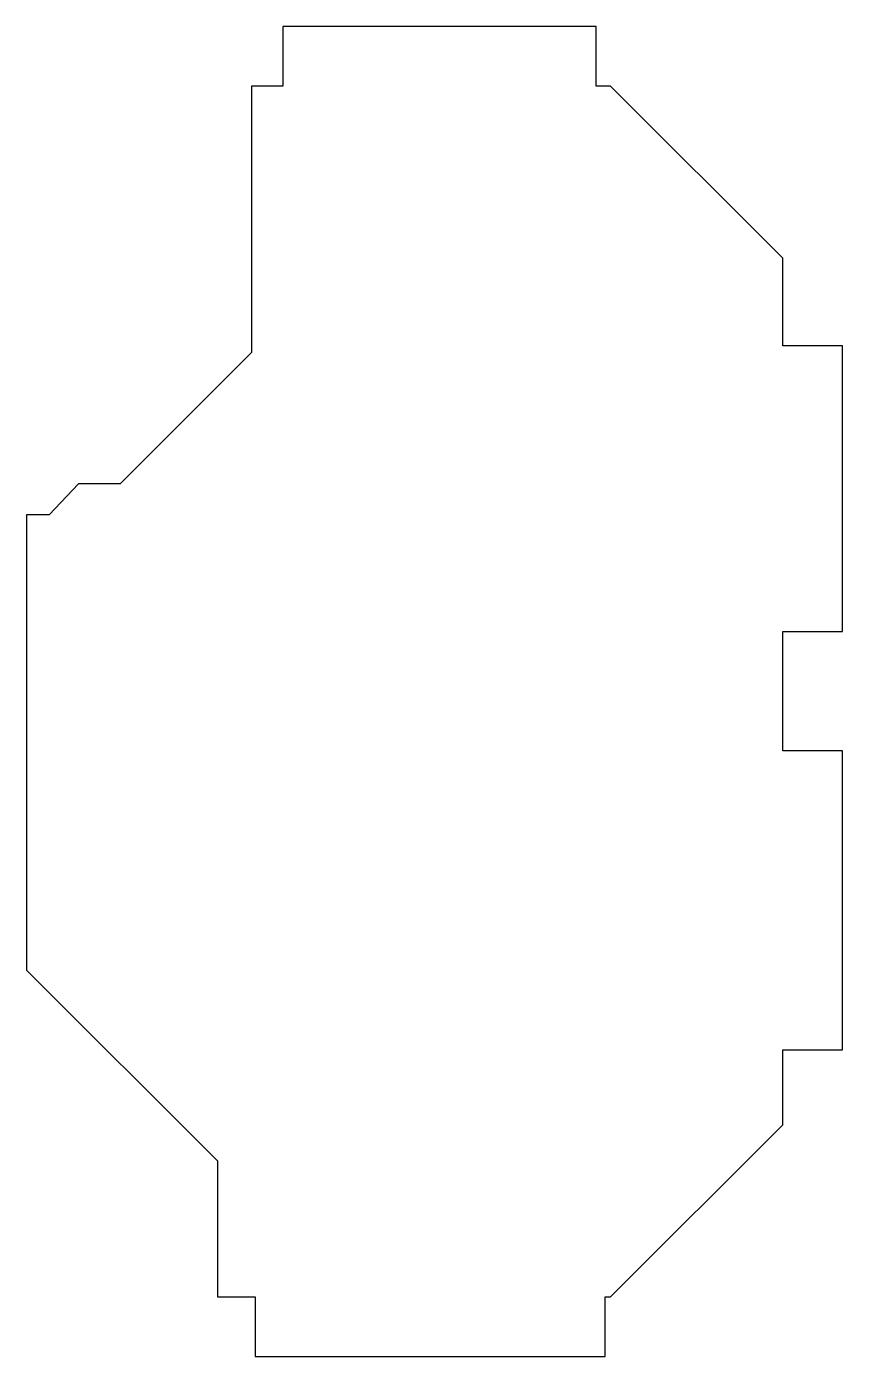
# Model space of a CAD drawing. Header units: millimetres. Extents: x -36.8 to 4.2, y -48.5 to 18.5.
import ezdxf

# ---------------------------------------------------------------- set-up
doc = ezdxf.new("R2010")
doc.units = ezdxf.units.MM
doc.layers.get('0').update_dxf_attribs({"linetype": 'CONTINUOUS'})

msp = doc.modelspace()

# ---------------------------------------------------------------- linework, layer by layer
for points in [[(-27.226, -45.5), (-25.322, -45.5), (-25.322, -48.5), (-7.708, -48.5), (-7.708, -45.5), (-7.428, -45.5), (1.241, -36.831), (1.241, -33.06), (4.241, -33.06), (4.241, -17.995), (1.241, -17.995), (1.241, -11.976), (4.241, -11.976), (4.241, 2.412), (1.241, 2.412), (1.241, 6.821), (-7.428, 15.489), (-8.15, 15.489), (-8.15, 18.489), (-23.922, 18.489), (-23.922, 15.489), (-25.5, 15.489), (-25.5, 2.078), (-32.117, -4.54), (-34.215, -4.54), (-35.696, -6.102), (-36.83, -6.102), (-36.83, -29.048), (-27.226, -38.653)], [(1.241, 2.412), (1.241, 6.821), (-7.428, 15.489), (-8.15, 15.489), (-8.15, 18.489), (-23.922, 18.489), (-23.922, 15.489), (-25.5, 15.489), (-25.5, 2.078), (-32.117, -4.54), (-34.215, -4.54), (-35.696, -6.102), (-36.83, -6.102), (-36.83, -29.048), (-27.226, -38.653), (-27.226, -45.5), (-25.322, -45.5), (-25.322, -48.5), (-7.708, -48.5), (-7.708, -45.5), (-7.428, -45.5), (1.241, -36.831), (1.241, -33.06), (4.241, -33.06), (4.241, -17.995), (1.241, -17.995), (1.241, -11.976), (4.241, -11.976), (4.241, 2.412)]]:
    msp.add_lwpolyline(points, close=True)

doc.saveas('drawing.dxf')
